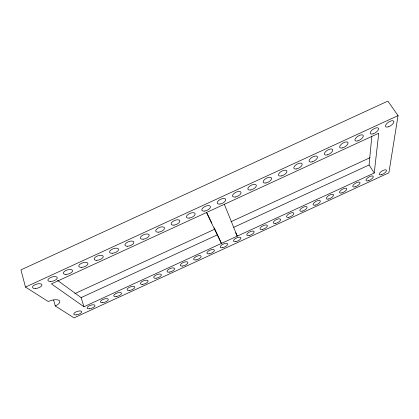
<?xml version="1.0" encoding="UTF-8"?>
<svg xmlns="http://www.w3.org/2000/svg" width="419" height="419" viewBox="0 0 419 419"><rect width="100%" height="100%" fill="white"/><g stroke="black" fill="none" stroke-linecap="round" stroke-linejoin="round"><path stroke-width="0.63" d="M374.235 173.021L378.745 133.242L51.411 283.899L83.952 306.75L374.235 173.021L369.097 164.976L371.831 136.091M55.282 305.98A8.422 3.347 -17 0 0 59.063 300.381A8.422 3.347 -17 0 0 48.232 301.507L25.47 287.078L20.95 269.873L387.863 101.12L398.05 115.639L388.89 172.806L74.048 317.88L55.282 305.98L53.585 300.004M25.47 287.078L398.05 115.639M74.854 293.619L215.01 229.083M231.047 221.698L370.014 157.706M57.461 280.327L81.124 297.605L217.492 234.797L221.415 243.418L206.462 212.538M233.807 227.287L369.097 164.976M206.996 213.082L211.82 223.06M214.093 227.753L217.492 234.797M235.646 232.697L237.264 236.122L224.327 204.315M81.124 297.605L83.952 306.75M381.699 174.623A4.169 1.576 -31.4 0 0 386.418 170.203A4.169 1.576 -31.4 0 0 380.41 172.219A4.169 1.576 -31.4 0 0 381.699 174.623M368.311 180.757A4.148 1.582 -30.9 0 0 373.224 176.409A4.148 1.582 -30.9 0 0 367.327 178.154A4.148 1.582 -30.9 0 0 368.311 180.757M355.165 186.816A4.127 1.592 -30.4 0 0 359.984 182.506A4.127 1.592 -30.4 0 0 354.045 184.276A4.127 1.592 -30.4 0 0 355.165 186.816M342.014 192.876A4.106 1.603 -29.9 0 0 346.743 188.608A4.106 1.603 -29.9 0 0 340.752 190.399A4.106 1.603 -29.9 0 0 342.014 192.876M328.611 199.004A4.085 1.608 -29.4 0 0 333.54 194.819A4.085 1.608 -29.4 0 0 327.658 196.349A4.085 1.608 -29.4 0 0 328.611 199.004M315.449 205.069A4.07 1.618 -28.8 0 0 320.294 200.921A4.07 1.618 -28.8 0 0 314.355 202.477A4.07 1.618 -28.8 0 0 315.449 205.069M302.282 211.134A4.059 1.624 -28.2 0 0 307.043 207.028A4.059 1.624 -28.2 0 0 301.046 208.61A4.059 1.624 -28.2 0 0 302.282 211.134M288.864 217.267A4.049 1.629 -27.7 0 0 293.839 213.24A4.049 1.629 -27.7 0 0 287.937 214.575A4.049 1.629 -27.7 0 0 288.864 217.267M275.692 223.337A4.038 1.634 -27.1 0 0 280.583 219.347A4.038 1.634 -27.1 0 0 274.618 220.708A4.038 1.634 -27.1 0 0 275.692 223.337M262.509 229.408A4.033 1.634 -26.4 0 0 267.327 225.453A4.033 1.634 -26.4 0 0 261.299 226.847A4.033 1.634 -26.4 0 0 262.509 229.408M249.075 235.536A4.028 1.639 -25.8 0 0 254.113 231.67A4.028 1.639 -25.8 0 0 248.174 232.828A4.028 1.639 -25.8 0 0 249.075 235.536M235.887 241.616A4.028 1.639 -25.2 0 0 240.852 237.783A4.028 1.639 -25.2 0 0 234.839 238.971A4.028 1.639 -25.2 0 0 235.887 241.616M222.442 247.739A4.028 1.639 -24.6 0 0 227.627 243.999A4.028 1.639 -24.6 0 0 221.709 244.958A4.028 1.639 -24.6 0 0 222.442 247.739M209.238 253.825A4.028 1.639 -23.9 0 0 214.366 250.112A4.028 1.639 -23.9 0 0 208.369 251.107A4.028 1.639 -23.9 0 0 209.238 253.825M196.034 259.906A4.033 1.639 -23.3 0 0 201.099 256.224A4.033 1.639 -23.3 0 0 195.018 257.256A4.033 1.639 -23.3 0 0 196.034 259.906M182.569 266.034A4.043 1.634 -22.7 0 0 187.864 262.451A4.043 1.634 -22.7 0 0 181.877 263.258A4.043 1.634 -22.7 0 0 182.569 266.034M169.349 272.125A4.054 1.634 -22.1 0 0 174.597 268.563A4.054 1.634 -22.1 0 0 168.517 269.412A4.054 1.634 -22.1 0 0 169.349 272.125M156.13 278.216A4.064 1.629 -21.5 0 0 161.325 274.681A4.064 1.629 -21.5 0 0 155.156 275.571A4.064 1.629 -21.5 0 0 156.13 278.216M142.649 284.344A4.08 1.624 -20.9 0 0 148.08 280.903A4.08 1.624 -20.9 0 0 142.004 281.584A4.08 1.624 -20.9 0 0 142.649 284.344M129.413 290.44A4.096 1.618 -20.4 0 0 134.808 287.02A4.096 1.618 -20.4 0 0 128.633 287.748A4.096 1.618 -20.4 0 0 129.413 290.44M116.173 296.542A4.117 1.608 -19.8 0 0 121.526 293.143A4.117 1.608 -19.8 0 0 115.256 293.908A4.117 1.608 -19.8 0 0 116.173 296.542M102.671 302.675A4.138 1.603 -19.3 0 0 108.275 299.37A4.138 1.603 -19.3 0 0 102.1 299.936A4.138 1.603 -19.3 0 0 102.671 302.675M89.42 308.777A4.164 1.592 -18.8 0 0 94.993 305.488A4.164 1.592 -18.8 0 0 88.708 306.106A4.164 1.592 -18.8 0 0 89.42 308.777M76.164 314.884A4.19 1.587 -18.3 0 0 81.705 311.61A4.19 1.587 -18.3 0 0 75.32 312.275A4.19 1.587 -18.3 0 0 76.164 314.884M388.575 126.763A4.887 2.069 -33.8 0 0 393.734 121.196A4.887 2.069 -33.8 0 0 386.664 123.731A4.887 2.069 -33.8 0 0 388.575 126.763M373.13 133.834A4.85 2.085 -33.2 0 0 378.509 128.366A4.85 2.085 -33.2 0 0 371.548 130.56A4.85 2.085 -33.2 0 0 373.13 133.834M357.967 140.815A4.813 2.1 -32.6 0 0 363.21 135.405A4.813 2.1 -32.6 0 0 356.202 137.626A4.813 2.1 -32.6 0 0 357.967 140.815M342.506 147.881A4.782 2.116 -31.9 0 0 347.98 142.586A4.782 2.116 -31.9 0 0 341.066 144.471A4.782 2.116 -31.9 0 0 342.506 147.881M327.328 154.868A4.75 2.132 -31.2 0 0 332.681 149.625A4.75 2.132 -31.2 0 0 325.704 151.537A4.75 2.132 -31.2 0 0 327.328 154.868M312.15 161.854A4.724 2.142 -30.4 0 0 317.372 156.669A4.724 2.142 -30.4 0 0 310.338 158.607A4.724 2.142 -30.4 0 0 312.15 161.854M296.668 168.92A4.703 2.158 -29.7 0 0 302.13 163.85A4.703 2.158 -29.7 0 0 295.186 165.474A4.703 2.158 -29.7 0 0 296.668 168.92M281.474 175.912A4.688 2.163 -28.8 0 0 286.821 170.9A4.688 2.163 -28.8 0 0 279.803 172.555A4.688 2.163 -28.8 0 0 281.474 175.912M265.981 182.972A4.672 2.174 -28 0 0 271.575 178.085A4.672 2.174 -28 0 0 264.635 179.432A4.672 2.174 -28 0 0 265.981 182.972M250.772 189.969A4.661 2.179 -27.1 0 0 256.26 185.135A4.661 2.179 -27.1 0 0 249.237 186.518A4.661 2.179 -27.1 0 0 250.772 189.969M235.263 197.024A4.651 2.184 -26.3 0 0 241.004 192.326A4.651 2.184 -26.3 0 0 234.059 193.41A4.651 2.184 -26.3 0 0 235.263 197.024M220.038 204.032A4.651 2.189 -25.4 0 0 225.684 199.376A4.651 2.189 -25.4 0 0 218.645 200.502A4.651 2.189 -25.4 0 0 220.038 204.032M204.519 211.082A4.651 2.189 -24.5 0 0 210.417 206.572A4.651 2.189 -24.5 0 0 203.461 207.41A4.651 2.189 -24.5 0 0 204.519 211.082M189.278 218.1A4.656 2.184 -23.6 0 0 195.097 213.622A4.656 2.184 -23.6 0 0 188.031 214.512A4.656 2.184 -23.6 0 0 189.278 218.1M174.032 225.113A4.661 2.184 -22.7 0 0 179.772 220.677A4.661 2.184 -22.7 0 0 172.597 221.614A4.661 2.184 -22.7 0 0 174.032 225.113M158.487 232.168A4.677 2.179 -21.8 0 0 164.499 227.878A4.677 2.179 -21.8 0 0 157.397 228.538A4.677 2.179 -21.8 0 0 158.487 232.168M143.225 239.191A4.693 2.174 -21 0 0 149.169 234.928A4.693 2.174 -21 0 0 141.952 235.651A4.693 2.174 -21 0 0 143.225 239.191M127.659 246.241A4.714 2.163 -20.2 0 0 133.886 242.135A4.714 2.163 -20.2 0 0 126.748 242.591A4.714 2.163 -20.2 0 0 127.659 246.241M112.381 253.275A4.735 2.153 -19.4 0 0 118.551 249.19A4.735 2.153 -19.4 0 0 111.281 249.703A4.735 2.153 -19.4 0 0 112.381 253.275M96.794 260.325A4.766 2.142 -18.6 0 0 103.257 256.397A4.766 2.142 -18.6 0 0 96.071 256.658A4.766 2.142 -18.6 0 0 96.794 260.325M81.501 267.364A4.798 2.132 -17.9 0 0 87.922 263.451A4.798 2.132 -17.9 0 0 80.6 263.781A4.798 2.132 -17.9 0 0 81.501 267.364M65.898 274.414A4.829 2.116 -17.2 0 0 72.613 270.658A4.829 2.116 -17.2 0 0 65.385 270.747A4.829 2.116 -17.2 0 0 65.898 274.414M50.589 281.463A4.866 2.1 -16.5 0 0 57.272 277.718A4.866 2.1 -16.5 0 0 49.898 277.876A4.866 2.1 -16.5 0 0 50.589 281.463M35.269 288.508A4.908 2.085 -15.9 0 0 41.931 284.779A4.908 2.085 -15.9 0 0 34.405 285.004A4.908 2.085 -15.9 0 0 35.269 288.508"/></g></svg>
